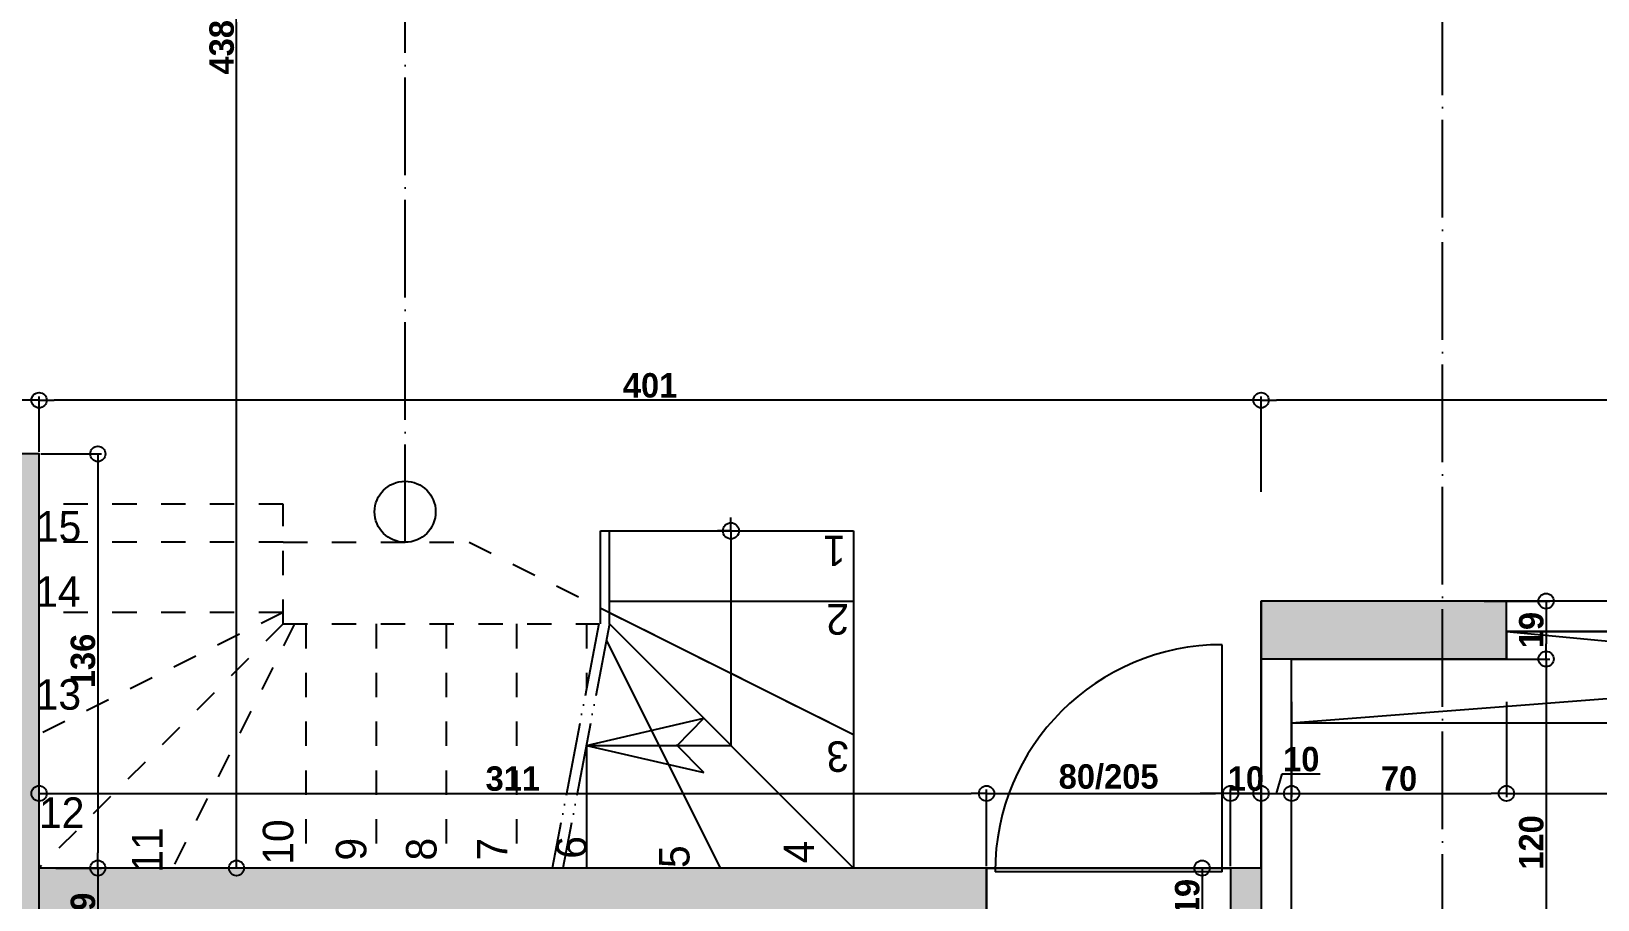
# Model space of a CAD drawing. Header units: millimetres. Extents: x -44462 to 306987, y -116160 to 12874.
# Drawn here: x 4877 to 5390, y -37171 to -36887 of the extents above; entities that cross this region are included whole.
import ezdxf

# ---------------------------------------------------------------- set-up
doc = ezdxf.new("R2010")
doc.units = ezdxf.units.MM
doc.header["$PDMODE"] = 35
doc.header["$PDSIZE"] = 10
for name, pattern in [('ACAD_ISO05W100', [33, 24, -3, 0, -3, 0, -3]), ('TRAIT_4', [20, 10, -10]), ('TRAIT_6', [100, 80, -10, 0, -10])]:
    doc.linetypes.add(name, pattern=pattern)
for name, color, linetype in [('BLANC', 7, 'Continuous'), ('COTES', 1, 'Continuous'), ('COULEUR 8', 8, 'Continuous'), ('JAUNE', 2, 'Continuous'), ('MAGENTA', 6, 'Continuous'), ('ROUGE', 1, 'Continuous')]:
    doc.layers.add(name, color=color, linetype=linetype)
doc.layers.add('SURFACE', color=5, linetype='Continuous', plot=False)
doc.styles.add('CENTURY GOTHIC', font='GOTHIC.TTF')
doc.styles.add('Century Gothic Gras', font='GOTHICB.TTF')
doc.dimstyles.new('1-50', dxfattribs={"dimtxt": 8, "dimasz": 5, "dimexe": 1.25, "dimexo": 0.625, "dimtad": 1, "dimdec": 0, "dimtxsty": 'Century Gothic Gras', "dimblk": 'ORIGIN', "dimcen": 5, "dimclrd": 8, "dimclre": 5, "dimclrt": 6, "dimadec": 0, "dimazin": 0, "dimtfac": 1, "dimtdec": 0, "dimtmove": 0, "dimatfit": 3, "dimfxl": 0, "dimarcsym": 0})

# ---------------------------------------------------------------- blocks, each defined once
blk = doc.blocks.new('_Origin')
at = {"color": 0, "linetype": 'Continuous', "lineweight": -2}
blk.add_line((0, 0), (-1, 0), dxfattribs=at)
blk.add_circle((0, 0), 0.5, dxfattribs=at)
blk = doc.blocks.new('*D116')
at = {"layer": 'COTES', "color": 5, "lineweight": -2}
for p, q in [((4879.24, -37160.41), (4879.24, -37135.35)), ((5189.84, -37160.41), (5189.84, -37135.35))]:
    blk.add_line(p, q, dxfattribs=at)
at = {"layer": 'COTES', "color": 8, "lineweight": -2}
blk.add_line((4884.24, -37136.6), (5184.84, -37136.6), dxfattribs=at)
at = {"layer": 'Defpoints', "color": 0}
for p in [(5189.84, -37136.6), (4879.24, -37161.04), (5189.84, -37161.04)]:
    blk.add_point(p, dxfattribs=at)
at = {"layer": 'COTES', "color": 8, "lineweight": -2, "xscale": 5, "yscale": 5, "zscale": 5, "rotation": 180}
blk.add_blockref('_Origin', (4879.24, -37136.6), dxfattribs=at)
at = {"layer": 'COTES', "color": 8, "lineweight": -2, "xscale": 5, "yscale": 5, "zscale": 5}
blk.add_blockref('_Origin', (5189.84, -37136.6), dxfattribs=at)
at = {"layer": 'COTES', "color": 6, "insert": (5034.54, -37131.77), "char_height": 8, "attachment_point": 5, "style": 'Century Gothic Gras'}
blk.add_mtext('311', dxfattribs=at)
blk = doc.blocks.new('A$C66E4598C')
at = {"layer": 'COULEUR 8'}
for q in [(-11, 0), (0, 11), (11, 0), (0, -11)]:
    blk.add_line((0, 0), q, dxfattribs=at)
blk.add_circle((0, 0), 6.59, dxfattribs=at)
blk = doc.blocks.new('A$C0AA742EE')
at = {"layer": 'COULEUR 8'}
for p, q in [((0, 0), (-29.7, -128)), ((0, 0), (29.7, -128)), ((-29.7, -128), (0.8, -98.3)), ((29.7, -128), (-0.8, -98.3))]:
    blk.add_line(p, q, dxfattribs=at)
blk = doc.blocks.new('*D89')
at = {"layer": 'COTES', "color": 5, "lineweight": -2}
for p, q in [((4943.97, -36723.08), (4945.22, -36723.08)), ((4973.97, -37161.04), (4942.72, -37161.04))]:
    blk.add_line(p, q, dxfattribs=at)
at = {"layer": 'COTES', "color": 8, "lineweight": -2}
blk.add_line((4943.97, -37156.04), (4943.97, -36728.08), dxfattribs=at)
at = {"layer": 'Defpoints', "color": 0}
for p in [(4943.61, -36723.08), (4943.97, -36723.08), (4988.61, -37161.04)]:
    blk.add_point(p, dxfattribs=at)
at = {"layer": 'COTES', "color": 8, "lineweight": -2, "xscale": 5, "yscale": 5, "zscale": 5}
for p, rotation in [((4943.97, -36723.08), 90), ((4943.97, -37161.04), 270)]:
    blk.add_blockref('_Origin', p, dxfattribs=dict(at, rotation=rotation))
at = {"layer": 'COTES', "color": 6, "insert": (4939.14, -36892.06), "char_height": 8, "attachment_point": 5, "rotation": 90, "style": 'Century Gothic Gras'}
blk.add_mtext('438', dxfattribs=at)
blk = doc.blocks.new('*D201')
at = {"layer": 'COTES', "color": 5, "lineweight": -2}
for p, q in [((5279.84, -37037.72), (5279.84, -37006.47)), ((5679.24, -37037.72), (5679.24, -37006.47))]:
    blk.add_line(p, q, dxfattribs=at)
at = {"layer": 'COTES', "color": 8, "lineweight": -2}
blk.add_line((5674.24, -37007.72), (5284.84, -37007.72), dxfattribs=at)
at = {"layer": 'Defpoints', "color": 0}
for p in [(5279.84, -37007.72), (5679.24, -37048.08), (5279.84, -37073.54)]:
    blk.add_point(p, dxfattribs=at)
at = {"layer": 'COTES', "color": 8, "lineweight": -2, "xscale": 5, "yscale": 5, "zscale": 5, "rotation": 180}
blk.add_blockref('_Origin', (5279.84, -37007.72), dxfattribs=at)
at = {"layer": 'COTES', "color": 8, "lineweight": -2, "xscale": 5, "yscale": 5, "zscale": 5}
blk.add_blockref('_Origin', (5679.24, -37007.72), dxfattribs=at)
at = {"layer": 'COTES', "color": 6, "insert": (5479.54, -37002.9), "char_height": 8, "attachment_point": 5, "style": 'Century Gothic Gras'}
blk.add_mtext('399', dxfattribs=at)
blk = doc.blocks.new('*D202')
at = {"layer": 'COTES', "color": 5, "lineweight": -2}
for p, q in [((4879.24, -37024.69), (4879.24, -37006.47)), ((5279.84, -37037.72), (5279.84, -37006.47))]:
    blk.add_line(p, q, dxfattribs=at)
at = {"layer": 'COTES', "color": 8, "lineweight": -2}
blk.add_line((5274.84, -37007.72), (4884.24, -37007.72), dxfattribs=at)
at = {"layer": 'Defpoints', "color": 0}
for p in [(4879.24, -37007.72), (4879.24, -37025.32), (5279.84, -37073.54)]:
    blk.add_point(p, dxfattribs=at)
at = {"layer": 'COTES', "color": 8, "lineweight": -2, "xscale": 5, "yscale": 5, "zscale": 5, "rotation": 180}
blk.add_blockref('_Origin', (4879.24, -37007.72), dxfattribs=at)
at = {"layer": 'COTES', "color": 8, "lineweight": -2, "xscale": 5, "yscale": 5, "zscale": 5}
blk.add_blockref('_Origin', (5279.84, -37007.72), dxfattribs=at)
at = {"layer": 'COTES', "color": 6, "insert": (5079.54, -37002.9), "char_height": 8, "attachment_point": 5, "style": 'Century Gothic Gras'}
blk.add_mtext('401', dxfattribs=at)
blk = doc.blocks.new('A$C1BC9630A')
at = {"color": 2}
blk.add_line((-3.5, 3.5), (-3.5, 96.5), dxfattribs=at)
at = {"color": 1}
blk.add_line((-3.5, 3.5), (-96.5, 3.5), dxfattribs=at)
at = {"color": 2}
blk.add_arc((-3.5, 3.5), 93, 90, 180, dxfattribs=at)
blk = doc.blocks.new('*D55')
at = {"layer": 'COTES', "color": 5, "lineweight": -2}
for p, q in [((4879.86, -37025.32), (4899.75, -37025.32)), ((4884.72, -37161.04), (4899.75, -37161.04))]:
    blk.add_line(p, q, dxfattribs=at)
at = {"layer": 'COTES', "color": 8, "lineweight": -2}
blk.add_line((4898.5, -37030.32), (4898.5, -37156.04), dxfattribs=at)
at = {"layer": 'Defpoints', "color": 0}
for p in [(4879.24, -37025.32), (4884.1, -37161.04), (4898.5, -37161.04)]:
    blk.add_point(p, dxfattribs=at)
at = {"layer": 'COTES', "color": 8, "lineweight": -2, "xscale": 5, "yscale": 5, "zscale": 5}
for p, rotation in [((4898.5, -37025.32), 90), ((4898.5, -37161.04), 270)]:
    blk.add_blockref('_Origin', p, dxfattribs=dict(at, rotation=rotation))
at = {"layer": 'COTES', "color": 6, "insert": (4893.67, -37093.18), "char_height": 8, "attachment_point": 5, "rotation": 90, "style": 'Century Gothic Gras'}
blk.add_mtext('136', dxfattribs=at)
blk = doc.blocks.new('*D135')
at = {"layer": 'COTES', "color": 5, "lineweight": -2}
for p, q in [((5279.22, -37161.04), (5259.22, -37161.04)), ((5269.22, -37180.04), (5259.22, -37180.04))]:
    blk.add_line(p, q, dxfattribs=at)
at = {"layer": 'COTES', "color": 8, "lineweight": -2}
blk.add_line((5260.47, -37166.04), (5260.47, -37175.04), dxfattribs=at)
at = {"layer": 'Defpoints', "color": 0}
for p in [(5279.84, -37161.04), (5260.47, -37180.04), (5269.84, -37180.04)]:
    blk.add_point(p, dxfattribs=at)
at = {"layer": 'COTES', "color": 8, "lineweight": -2, "xscale": 5, "yscale": 5, "zscale": 5}
for p, rotation in [((5260.47, -37161.04), 90), ((5260.47, -37180.04), 270)]:
    blk.add_blockref('_Origin', p, dxfattribs=dict(at, rotation=rotation))
at = {"layer": 'COTES', "color": 6, "insert": (5255.65, -37170.54), "char_height": 8, "attachment_point": 5, "rotation": 90, "style": 'Century Gothic Gras'}
blk.add_mtext('19', dxfattribs=at)
blk = doc.blocks.new('*D137')
at = {"layer": 'COTES', "color": 8, "lineweight": -2}
for p, q in [((5264.84, -37136.6), (5259.84, -37136.6)), ((5269.84, -37136.6), (5279.84, -37136.6)), ((5284.84, -37136.6), (5289.84, -37136.6))]:
    blk.add_line(p, q, dxfattribs=at)
at = {"layer": 'COTES', "color": 5, "lineweight": -2}
for p, q in [((5269.84, -37160.41), (5269.84, -37135.35)), ((5279.84, -37160.41), (5279.84, -37135.35))]:
    blk.add_line(p, q, dxfattribs=at)
at = {"layer": 'Defpoints', "color": 0}
for p in [(5279.84, -37136.6), (5269.84, -37161.04), (5279.84, -37161.04)]:
    blk.add_point(p, dxfattribs=at)
at = {"layer": 'COTES', "color": 8, "lineweight": -2, "xscale": 5, "yscale": 5, "zscale": 5}
blk.add_blockref('_Origin', (5269.84, -37136.6), dxfattribs=at)
at = {"layer": 'COTES', "color": 8, "lineweight": -2, "xscale": 5, "yscale": 5, "zscale": 5, "rotation": 180}
blk.add_blockref('_Origin', (5279.84, -37136.6), dxfattribs=at)
at = {"layer": 'COTES', "color": 6, "insert": (5274.84, -37131.77), "char_height": 8, "attachment_point": 5, "style": 'Century Gothic Gras'}
blk.add_mtext('10', dxfattribs=at)
blk = doc.blocks.new('*D138')
at = {"layer": 'COTES', "color": 5, "lineweight": -2}
for p, q in [((4887.31, -37161.04), (4899.75, -37161.04)), ((4887.31, -37180.04), (4899.75, -37180.04))]:
    blk.add_line(p, q, dxfattribs=at)
at = {"layer": 'COTES', "color": 8, "lineweight": -2}
blk.add_line((4898.5, -37166.04), (4898.5, -37175.04), dxfattribs=at)
at = {"layer": 'Defpoints', "color": 0}
for p in [(4886.69, -37161.04), (4886.69, -37180.04), (4898.5, -37180.04)]:
    blk.add_point(p, dxfattribs=at)
at = {"layer": 'COTES', "color": 8, "lineweight": -2, "xscale": 5, "yscale": 5, "zscale": 5}
for p, rotation in [((4898.5, -37161.04), 90), ((4898.5, -37180.04), 270)]:
    blk.add_blockref('_Origin', p, dxfattribs=dict(at, rotation=rotation))
at = {"layer": 'COTES', "color": 6, "insert": (4893.67, -37175.04), "char_height": 8, "attachment_point": 5, "rotation": 90, "style": 'Century Gothic Gras'}
blk.add_mtext('19', dxfattribs=at)
blk = doc.blocks.new('*D139')
at = {"layer": 'COTES', "color": 5, "lineweight": -2}
for p, q in [((4879.24, -37160.41), (4879.24, -37135.35)), ((5189.84, -37160.41), (5189.84, -37135.35))]:
    blk.add_line(p, q, dxfattribs=at)
at = {"layer": 'COTES', "color": 8, "lineweight": -2}
blk.add_line((4884.24, -37136.6), (5184.84, -37136.6), dxfattribs=at)
at = {"layer": 'Defpoints', "color": 0}
for p in [(5189.84, -37136.6), (4879.24, -37161.04), (5189.84, -37161.04)]:
    blk.add_point(p, dxfattribs=at)
at = {"layer": 'COTES', "color": 8, "lineweight": -2, "xscale": 5, "yscale": 5, "zscale": 5, "rotation": 180}
blk.add_blockref('_Origin', (4879.24, -37136.6), dxfattribs=at)
at = {"layer": 'COTES', "color": 8, "lineweight": -2, "xscale": 5, "yscale": 5, "zscale": 5}
blk.add_blockref('_Origin', (5189.84, -37136.6), dxfattribs=at)
at = {"layer": 'COTES', "color": 6, "insert": (5034.54, -37131.77), "char_height": 8, "attachment_point": 5, "style": 'Century Gothic Gras'}
blk.add_mtext('311', dxfattribs=at)
blk = doc.blocks.new('*D140')
at = {"layer": 'COTES', "color": 5, "lineweight": -2}
for p, q in [((5189.84, -37160.41), (5189.84, -37135.35)), ((5269.84, -37160.41), (5269.84, -37135.35))]:
    blk.add_line(p, q, dxfattribs=at)
at = {"layer": 'COTES', "color": 8, "lineweight": -2}
blk.add_line((5194.84, -37136.6), (5264.84, -37136.6), dxfattribs=at)
at = {"layer": 'Defpoints', "color": 0}
for p in [(5269.84, -37136.6), (5189.84, -37161.04), (5269.84, -37161.04)]:
    blk.add_point(p, dxfattribs=at)
at = {"layer": 'COTES', "color": 8, "lineweight": -2, "xscale": 5, "yscale": 5, "zscale": 5, "rotation": 180}
blk.add_blockref('_Origin', (5189.84, -37136.6), dxfattribs=at)
at = {"layer": 'COTES', "color": 8, "lineweight": -2, "xscale": 5, "yscale": 5, "zscale": 5}
blk.add_blockref('_Origin', (5269.84, -37136.6), dxfattribs=at)
at = {"layer": 'COTES', "color": 6, "insert": (5229.84, -37131.15), "char_height": 8, "attachment_point": 5, "style": 'Century Gothic Gras'}
blk.add_mtext('80/205', dxfattribs=at)
blk = doc.blocks.new('*D57')
at = {"layer": 'COTES', "color": 8, "lineweight": -2}
for p, q in [((5284.84, -37136.6), (5286.76, -37130.21)), ((5286.76, -37130.21), (5299.22, -37130.21)), ((5274.84, -37136.6), (5269.84, -37136.6)), ((5279.84, -37136.6), (5289.84, -37136.6)), ((5279.84, -37136.6), (5289.84, -37136.6)), ((5294.84, -37136.6), (5299.84, -37136.6))]:
    blk.add_line(p, q, dxfattribs=at)
at = {"layer": 'COTES', "color": 5, "lineweight": -2}
for p, q in [((5279.84, -37160.41), (5279.84, -37135.35)), ((5289.84, -37136.6), (5289.84, -37135.35))]:
    blk.add_line(p, q, dxfattribs=at)
at = {"layer": 'Defpoints', "color": 0}
for p in [(5289.84, -37136.6), (5289.84, -37136.6), (5279.84, -37161.04)]:
    blk.add_point(p, dxfattribs=at)
at = {"layer": 'COTES', "color": 8, "lineweight": -2, "xscale": 5, "yscale": 5, "zscale": 5}
blk.add_blockref('_Origin', (5279.84, -37136.6), dxfattribs=at)
at = {"layer": 'COTES', "color": 8, "lineweight": -2, "xscale": 5, "yscale": 5, "zscale": 5, "rotation": 180}
blk.add_blockref('_Origin', (5289.84, -37136.6), dxfattribs=at)
at = {"layer": 'COTES', "color": 6, "insert": (5292.99, -37125.38), "char_height": 8, "attachment_point": 5, "style": 'Century Gothic Gras'}
blk.add_mtext('10', dxfattribs=at)
blk = doc.blocks.new('*D58')
at = {"layer": 'COTES', "color": 5, "lineweight": -2}
for p, q in [((5343.26, -37092.54), (5374.51, -37092.54)), ((5343.26, -37212.76), (5374.51, -37212.76))]:
    blk.add_line(p, q, dxfattribs=at)
at = {"layer": 'COTES', "color": 8, "lineweight": -2}
blk.add_line((5373.26, -37097.54), (5373.26, -37207.76), dxfattribs=at)
at = {"layer": 'Defpoints', "color": 0}
for p in [(5289.84, -37092.54), (5289.84, -37212.76), (5373.26, -37212.76)]:
    blk.add_point(p, dxfattribs=at)
at = {"layer": 'COTES', "color": 8, "lineweight": -2, "xscale": 5, "yscale": 5, "zscale": 5}
for p, rotation in [((5373.26, -37092.54), 90), ((5373.26, -37212.76), 270)]:
    blk.add_blockref('_Origin', p, dxfattribs=dict(at, rotation=rotation))
at = {"layer": 'COTES', "color": 6, "insert": (5368.44, -37152.65), "char_height": 8, "attachment_point": 5, "rotation": 90, "style": 'Century Gothic Gras'}
blk.add_mtext('120', dxfattribs=at)
blk = doc.blocks.new('*D59')
at = {"layer": 'COTES', "color": 5, "lineweight": -2}
for p, q in [((4659.24, -37020.95), (4659.24, -37006.47)), ((4879.24, -37024.69), (4879.24, -37006.47))]:
    blk.add_line(p, q, dxfattribs=at)
at = {"layer": 'COTES', "color": 8, "lineweight": -2}
blk.add_line((4874.24, -37007.72), (4664.24, -37007.72), dxfattribs=at)
at = {"layer": 'Defpoints', "color": 0}
for p in [(4659.24, -37007.72), (4659.24, -37021.58), (4879.24, -37025.32)]:
    blk.add_point(p, dxfattribs=at)
at = {"layer": 'COTES', "color": 8, "lineweight": -2, "xscale": 5, "yscale": 5, "zscale": 5, "rotation": 180}
blk.add_blockref('_Origin', (4659.24, -37007.72), dxfattribs=at)
at = {"layer": 'COTES', "color": 8, "lineweight": -2, "xscale": 5, "yscale": 5, "zscale": 5}
blk.add_blockref('_Origin', (4879.24, -37007.72), dxfattribs=at)
at = {"layer": 'COTES', "color": 6, "insert": (4769.24, -37002.9), "char_height": 8, "attachment_point": 5, "style": 'Century Gothic Gras'}
blk.add_mtext('220', dxfattribs=at)
blk = doc.blocks.new('*D92')
at = {"layer": 'COTES', "color": 5, "lineweight": -2}
for p, q in [((5289.84, -37106.6), (5289.84, -37137.85)), ((5360.24, -37106.6), (5360.24, -37137.85))]:
    blk.add_line(p, q, dxfattribs=at)
at = {"layer": 'COTES', "color": 8, "lineweight": -2}
blk.add_line((5294.84, -37136.6), (5355.24, -37136.6), dxfattribs=at)
at = {"layer": 'Defpoints', "color": 0}
for p in [(5289.84, -37092.54), (5360.24, -37092.54), (5360.24, -37136.6)]:
    blk.add_point(p, dxfattribs=at)
at = {"layer": 'COTES', "color": 8, "lineweight": -2, "xscale": 5, "yscale": 5, "zscale": 5, "rotation": 180}
blk.add_blockref('_Origin', (5289.84, -37136.6), dxfattribs=at)
at = {"layer": 'COTES', "color": 8, "lineweight": -2, "xscale": 5, "yscale": 5, "zscale": 5}
blk.add_blockref('_Origin', (5360.24, -37136.6), dxfattribs=at)
at = {"layer": 'COTES', "color": 6, "insert": (5325.04, -37131.77), "char_height": 8, "attachment_point": 5, "style": 'Century Gothic Gras'}
blk.add_mtext('70', dxfattribs=at)
blk = doc.blocks.new('*D93')
at = {"layer": 'COTES', "color": 5, "lineweight": -2}
for p, q in [((5360.24, -37106.6), (5360.24, -37137.85)), ((5679.24, -37107.07), (5679.24, -37137.85))]:
    blk.add_line(p, q, dxfattribs=at)
at = {"layer": 'COTES', "color": 8, "lineweight": -2}
blk.add_line((5365.24, -37136.6), (5674.24, -37136.6), dxfattribs=at)
at = {"layer": 'Defpoints', "color": 0}
for p in [(5360.24, -37092.54), (5679.24, -37106.45), (5679.24, -37136.6)]:
    blk.add_point(p, dxfattribs=at)
at = {"layer": 'COTES', "color": 8, "lineweight": -2, "xscale": 5, "yscale": 5, "zscale": 5, "rotation": 180}
blk.add_blockref('_Origin', (5360.24, -37136.6), dxfattribs=at)
at = {"layer": 'COTES', "color": 8, "lineweight": -2, "xscale": 5, "yscale": 5, "zscale": 5}
blk.add_blockref('_Origin', (5679.24, -37136.6), dxfattribs=at)
at = {"layer": 'COTES', "color": 6, "insert": (5519.74, -37131.77), "char_height": 8, "attachment_point": 5, "style": 'Century Gothic Gras'}
blk.add_mtext('319', dxfattribs=at)
blk = doc.blocks.new('*D94')
at = {"layer": 'COTES', "color": 5, "lineweight": -2}
for p, q in [((5352.99, -37073.54), (5374.51, -37073.54)), ((5352.99, -37092.54), (5374.51, -37092.54))]:
    blk.add_line(p, q, dxfattribs=at)
at = {"layer": 'COTES', "color": 8, "lineweight": -2}
blk.add_line((5373.26, -37078.54), (5373.26, -37087.54), dxfattribs=at)
at = {"layer": 'Defpoints', "color": 0}
for p in [(5352.37, -37073.54), (5352.37, -37092.54), (5373.26, -37092.54)]:
    blk.add_point(p, dxfattribs=at)
at = {"layer": 'COTES', "color": 8, "lineweight": -2, "xscale": 5, "yscale": 5, "zscale": 5}
for p, rotation in [((5373.26, -37073.54), 90), ((5373.26, -37092.54), 270)]:
    blk.add_blockref('_Origin', p, dxfattribs=dict(at, rotation=rotation))
at = {"layer": 'COTES', "color": 6, "insert": (5368.44, -37083.04), "char_height": 8, "attachment_point": 5, "rotation": 90, "style": 'Century Gothic Gras'}
blk.add_mtext('19', dxfattribs=at)

msp = doc.modelspace()

# ---------------------------------------------------------------- hatches: boundary and pattern name
at = {"layer": 'COULEUR 8'}
h = msp.add_hatch(color=253, dxfattribs=at)
h.paths.add_polyline_path([(4860.24, -37373.08), (4879.24, -37373.08), (4879.24, -37025.32), (4860.24, -37025.32), (4860.24, -37035.32)])
h.paths.add_polyline_path([(4879.24, -37161.04), (4879.24, -37180.04), (5189.84, -37180.04), (5189.84, -37161.04)])
h.paths.add_polyline_path([(5269.84, -37180.04), (5279.84, -37180.04), (5279.84, -37161.04), (5269.84, -37161.04)])
h.paths.add_polyline_path([(4862.25, -37347.44), (4877.23, -37347.44), (4877.23, -37359.84), (4862.25, -37359.84)], flags=24)
h.paths.add_polyline_path([(4887.47, -37182.53), (4887.47, -37167.55), (4899.87, -37167.55), (4899.87, -37182.53)], flags=9)
h = msp.add_hatch(color=253, dxfattribs=at)
h.paths.add_polyline_path([(5339.24, -37092.54), (5339.24, -37073.54), (5279.84, -37073.54), (5279.84, -37092.54), (5289.84, -37092.54)])
h.paths.add_polyline_path([(5360.24, -37073.54), (5339.24, -37073.54), (5339.24, -37092.54), (5360.24, -37092.54), (5360.24, -37083.54)])

# ---------------------------------------------------------------- linework, layer by layer
at = {"layer": 'BLANC'}
for p, q in [((4879.24, -37025.32), (4809.24, -37025.32)), ((4879.24, -37373.08), (4879.24, -37025.32)), ((5679.24, -37073.54), (5279.84, -37073.54)), ((5279.84, -37161.04), (5279.84, -37073.54)), ((5679.24, -37083.54), (5360.24, -37083.54)), ((5360.24, -37083.54), (5360.24, -37092.54)), ((5289.84, -37212.76), (5289.84, -37092.54)), ((5360.24, -37092.54), (5289.84, -37092.54)), ((5189.84, -37161.04), (4879.24, -37161.04)), ((5189.84, -37161.04), (5189.84, -37180.04)), ((5279.84, -37161.04), (5269.84, -37161.04)), ((5269.84, -37161.04), (5269.84, -37180.04))]:
    msp.add_line(p, q, dxfattribs=at)
msp.add_circle((4999.24, -37044.29), 10, dxfattribs=at)
at = {"layer": 'COULEUR 8', "linetype": 'TRAIT_4', "ltscale": 0.8}
for p, q in [((4959.24, -37041.79), (4879.24, -37041.79)), ((4959.24, -37081.04), (4959.24, -37041.79)), ((4959.24, -37054.29), (4879.24, -37054.29)), ((4959.24, -37054.29), (5020.24, -37054.29)), ((5020.24, -37054.29), (5146.24, -37117.29)), ((4959.24, -37077.29), (4879.24, -37117.29)), ((4959.24, -37077.29), (4879.24, -37077.29)), ((4959.24, -37081.04), (4879.24, -37161.04)), ((4962.99, -37081.04), (4922.99, -37161.04)), ((4959.24, -37081.04), (5062.74, -37081.04)), ((4966.74, -37081.04), (4966.74, -37161.04)), ((4989.74, -37081.04), (4989.74, -37161.04)), ((5012.74, -37081.04), (5012.74, -37161.04)), ((5035.74, -37081.04), (5035.74, -37161.04)), ((5058.74, -37081.04), (5058.74, -37102.05)), ((5269.84, -37161.04), (5189.84, -37161.04))]:
    msp.add_line(p, q, dxfattribs=at)
at = {"layer": 'COULEUR 8'}
for p, q in [((5106.03, -37050.54), (5106.05, -37120.85)), ((5360.24, -37083.54), (5360.24, -37073.54)), ((5289.84, -37092.54), (5279.84, -37092.54)), ((5058.65, -37120.85), (5106.05, -37120.85)), ((5279.84, -37161.04), (5279.84, -37180.04))]:
    msp.add_line(p, q, dxfattribs=at)
at = {"layer": 'JAUNE'}
for p, q in [((5063.24, -37081.04), (5063.24, -37050.54)), ((5063.24, -37050.54), (5146.24, -37050.54)), ((5066.24, -37081.04), (5066.24, -37050.54)), ((5146.24, -37050.54), (5146.24, -37161.04)), ((5066.24, -37073.54), (5146.24, -37073.54)), ((5062.49, -37081.04), (5062.67, -37081.41)), ((5066.24, -37077.29), (5146.24, -37117.29)), ((5066.24, -37081.04), (5146.24, -37161.04)), ((5679.24, -37083.54), (5289.84, -37113.54)), ((5360.24, -37083.54), (5679.24, -37113.54)), ((5065.2, -37086.47), (5102.49, -37161.04)), ((5679.24, -37113.54), (5289.84, -37113.54)), ((5058.74, -37120.38), (5058.74, -37161.04))]:
    msp.add_line(p, q, dxfattribs=at)
at = {"layer": 'MAGENTA', "linetype": 'ACAD_ISO05W100'}
for p, q in [((5062.74, -37081.04), (5047.49, -37161.04)), ((5066.24, -37081.04), (5050.99, -37161.04))]:
    msp.add_line(p, q, dxfattribs=at)
at = {"layer": 'ROUGE', "linetype": 'TRAIT_6', "ltscale": 0.4}
for p, q in [((4999.24, -37054.29), (4999.24, -36707.23)), ((5339.24, -37388.94), (5339.24, -36707.23))]:
    msp.add_line(p, q, dxfattribs=at)
at = {"layer": 'SURFACE'}
for points in [[(4659.24, -36723.08), (5023.87, -36723.08), (5023.87, -36710.58), (5323.96, -36710.58), (5323.96, -36723.08), (5679.24, -36723.08), (5679.24, -37073.54), (5279.84, -37073.54), (5279.84, -37161.04), (4879.24, -37161.04), (4879.24, -37025.32), (4659.24, -37025.32), (4659.24, -36723.08)], [(5289.84, -37092.54), (5360.24, -37092.54), (5360.24, -37083.54), (5679.24, -37083.54), (5679.24, -37373.08), (5289.84, -37373.08), (5289.84, -37092.54), (5360.24, -37092.54)], [(4969.24, -37180.04), (5189.84, -37180.04), (5189.84, -37161.04), (5269.84, -37161.04), (5269.84, -37180.04), (5279.84, -37180.04), (5279.84, -37212.76), (5289.84, -37212.76), (5289.84, -37292.76), (5279.84, -37292.76), (5279.84, -37373.08), (5234.24, -37373.08), (5234.24, -37385.58), (5134.7, -37385.58), (5134.7, -37373.08), (4969.24, -37373.08), (4969.24, -37363.08), (4959.24, -37363.08), (4959.24, -37293.08), (4969.24, -37293.08), (4969.24, -37180.04)]]:
    msp.add_lwpolyline(points, dxfattribs=at)

# ---------------------------------------------------------------- block references
for name, p, xscale, yscale, zscale, rotation in [('A$C66E4598C', (5106.05, -37050.54), 0.4000000000014552, 0.4000000000014552, 0.4, 270), ('A$C0AA742EE', (5058.74, -37120.85), 0.3000000000029104, 0.3000000000029104, 0.3, 90)]:
    msp.add_blockref(name, p, dxfattribs=dict(xscale=xscale, yscale=yscale, zscale=zscale, rotation=rotation))
at = {"xscale": 0.7999999999992724, "yscale": 0.7999999999992724}
msp.add_blockref('A$C1BC9630A', (5269.84, -37165.04), dxfattribs=at)

# ---------------------------------------------------------------- texts
at = {"layer": 'ROUGE', "style": 'CENTURY GOTHIC'}
for s, p in [('15', (4878.21, -37054.06)), ('14', (4877.98, -37075.43)), ('13', (4878.14, -37109.15)), ('12', (4879.24, -37147.88))]:
    msp.add_text(s, height=10, dxfattribs=at).set_placement(p)
for s, rotation, p in [('1', 180, (5143.66, -37052.07)), ('2', 180, (5144.73, -37074.56)), ('3', 180, (5144.78, -37119.51)), ('10', 90, (4962.58, -37159.96)), ('11', 90, (4919.72, -37162.58)), ('9', 90, (4986.53, -37158.59)), ('8', 90, (5009.53, -37158.59)), ('7', 90, (5032.78, -37158.59)), ('6', 90, (5058.74, -37157.99)), ('4', 90, (5133.29, -37159.53)), ('5', 90, (5092.45, -37161.04))]:
    msp.add_text(s, height=10, rotation=rotation, dxfattribs=at).set_placement(p)

# ---------------------------------------------------------------- dimensions: what is measured, and where the dimension line sits
at = {"layer": 'COTES'}
for base, p1, p2, picture, middle in [((4943.97, -36723.08), (4988.61, -37161.04), (4943.61, -36723.08), '*D89', (4943.97, -36892.06)), ((4898.5, -37180.04), (4886.69, -37161.04), (4886.69, -37180.04), '*D138', (4898.5, -37175.04))]:
    dim = msp.add_linear_dim(base=base, p1=p1, p2=p2, angle=90, dimstyle='1-50', dxfattribs=at)
    dim.commit()
    dim.dimension.update_dxf_attribs({"geometry": picture, "text_midpoint": middle, "dimtype": 160})
for base, p1, p2, picture, middle in [((4659.24, -37007.72), (4879.24, -37025.32), (4659.24, -37021.58), '*D59', (4769.24, -37002.9)), ((5279.84, -37007.72), (5679.24, -37048.08), (5279.84, -37073.54), '*D201', (5479.54, -37002.9)), ((5360.24, -37136.6), (5289.84, -37092.54), (5360.24, -37092.54), '*D92', (5325.04, -37131.77)), ((5189.84, -37136.6), (4879.24, -37161.04), (5189.84, -37161.04), '*D116', (5034.54, -37131.77)), ((5189.84, -37136.6), (4879.24, -37161.04), (5189.84, -37161.04), '*D139', (5034.54, -37131.77))]:
    dim = msp.add_linear_dim(base=base, p1=p1, p2=p2, dimstyle='1-50', dxfattribs=at)
    dim.commit()
    dim.dimension.update_dxf_attribs({"geometry": picture, "text_midpoint": middle})
for base, p1, p2, picture, middle in [((4879.24, -37007.72), (5279.84, -37073.54), (4879.24, -37025.32), '*D202', (5079.54, -37002.9)), ((5679.24, -37136.6), (5360.24, -37092.54), (5679.24, -37106.45), '*D93', (5519.74, -37131.77)), ((5289.84, -37136.6), (5279.84, -37161.04), (5289.84, -37136.6), '*D57', (5287.38, -37125.38))]:
    dim = msp.add_linear_dim(base=base, p1=p1, p2=p2, dimstyle='1-50', override={"dimtmove": 1}, dxfattribs=at)
    dim.commit()
    dim.dimension.update_dxf_attribs({"geometry": picture, "text_midpoint": middle})
for base, p1, p2, picture, middle in [((4898.5, -37161.04), (4879.24, -37025.32), (4884.1, -37161.04), '*D55', (4893.67, -37093.18)), ((5373.26, -37092.54), (5352.37, -37073.54), (5352.37, -37092.54), '*D94', (5368.44, -37083.04)), ((5373.26, -37212.76), (5289.84, -37092.54), (5289.84, -37212.76), '*D58', (5368.44, -37152.65))]:
    dim = msp.add_linear_dim(base=base, p1=p1, p2=p2, angle=90, dimstyle='1-50', dxfattribs=at)
    dim.commit()
    dim.dimension.update_dxf_attribs({"geometry": picture, "text_midpoint": middle})
dim = msp.add_linear_dim(base=(5269.84, -37136.6), p1=(5189.84, -37161.04), p2=(5269.84, -37161.04), text='<>/205', dimstyle='1-50', override={"dimtmove": 1}, dxfattribs=at)
dim.commit()
dim.dimension.update_dxf_attribs({"geometry": '*D140', "text_midpoint": (5229.84, -37131.15)})
dim = msp.add_linear_dim(base=(5279.84, -37136.6), p1=(5269.84, -37161.04), p2=(5279.84, -37161.04), dimstyle='1-50', override={"dimtmove": 1}, dxfattribs=at)
dim.commit()
dim.dimension.update_dxf_attribs({"geometry": '*D137', "text_midpoint": (5274.84, -37136.6), "dimtype": 160})
dim = msp.add_linear_dim(base=(5260.47, -37180.04), p1=(5279.84, -37161.04), p2=(5269.84, -37180.04), angle=90, dimstyle='1-50', override={"dimtmove": 1}, dxfattribs=at)
dim.commit()
dim.dimension.update_dxf_attribs({"geometry": '*D135', "text_midpoint": (5255.65, -37170.54)})

doc.saveas('drawing.dxf')
